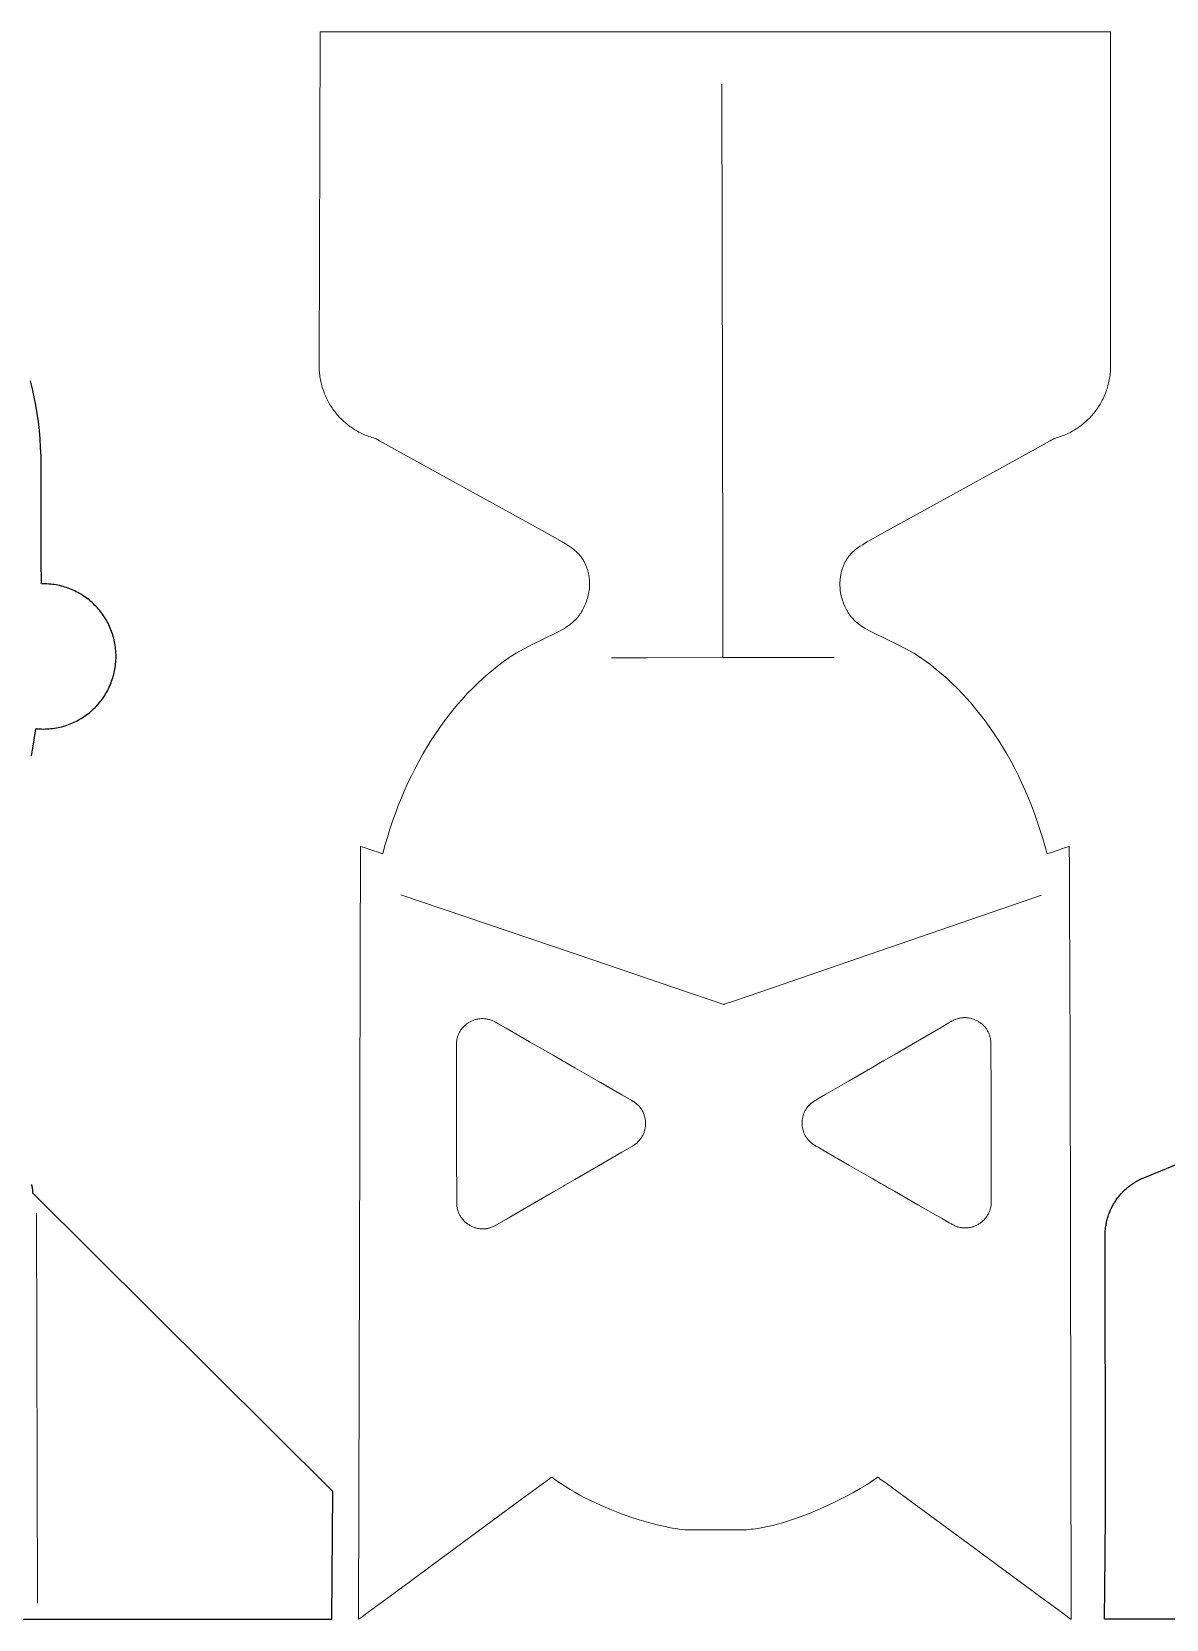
# Model space of a CAD drawing. Header units: inches. Extents: x 0 to 11, y 0 to 3.1.
# Drawn here: x 3.284 to 5.524, y 0 to 3.135 of the extents above; entities that cross this region are included whole.
import ezdxf

# ---------------------------------------------------------------- set-up
doc = ezdxf.new("R2010")
doc.units = ezdxf.units.IN
doc.header["$MEASUREMENT"] = 0
doc.layers.add('cut', color=18, linetype='Continuous', true_color=0x000000)
doc.layers.add('score', color=1, linetype='Continuous', true_color=0xff0000)

msp = doc.modelspace()

# ---------------------------------------------------------------- linework, layer by layer
at = {"layer": 'cut', "lineweight": 9}
msp.add_lwpolyline([(4.9741, 2.1499), (5.1894, 2.2686), (5.2715, 2.3138), (5.2955, 2.3271), (5.302, 2.3306), (5.3036, 2.3315), (5.304, 2.3318), (5.3042, 2.3318), (5.3042, 2.3318), (5.3042, 2.3318), (5.3072, 2.3327), (5.3102, 2.3336), (5.3132, 2.3345), (5.3162, 2.3355), (5.3191, 2.3366), (5.322, 2.3377), (5.3248, 2.3389), (5.3276, 2.3402), (5.3304, 2.3415), (5.3332, 2.3428), (5.3359, 2.3442), (5.3386, 2.3457), (5.3412, 2.3472), (5.3438, 2.3487), (5.3464, 2.3503), (5.3489, 2.352), (5.3514, 2.3537), (5.3539, 2.3555), (5.3563, 2.3573), (5.3587, 2.3591), (5.361, 2.361), (5.3633, 2.363), (5.3655, 2.3649), (5.3677, 2.367), (5.3699, 2.3691), (5.372, 2.3712), (5.3741, 2.3733), (5.3761, 2.3755), (5.3781, 2.3778), (5.3801, 2.38), (5.382, 2.3823), (5.3838, 2.3847), (5.3856, 2.3871), (5.3874, 2.3895), (5.3891, 2.392), (5.3907, 2.3945), (5.3923, 2.397), (5.3939, 2.3996), (5.3954, 2.4021), (5.3969, 2.4048), (5.3982, 2.4074), (5.3996, 2.4101), (5.4009, 2.4128), (5.4021, 2.4156), (5.4033, 2.4183), (5.4044, 2.4211), (5.4055, 2.424), (5.4065, 2.4268), (5.4075, 2.4297), (5.4084, 2.4326), (5.4092, 2.4355), (5.41, 2.4385), (5.4107, 2.4414), (5.4114, 2.4444), (5.412, 2.4474), (5.4126, 2.4505), (5.413, 2.4535), (5.4135, 2.4566), (5.4138, 2.4596), (5.4141, 2.4627), (5.4143, 2.4659), (5.4145, 2.469), (5.4146, 2.4721), (5.4146, 2.4753), (5.4146, 2.4753), (5.4146, 2.4754), (5.4146, 2.4758), (5.4146, 2.4772), (5.4146, 2.4827), (5.4146, 2.5036), (5.4146, 2.5783), (5.4146, 2.805), (5.4146, 3.0318), (5.4146, 3.1065), (5.4146, 3.1274), (5.4146, 3.1329), (5.4146, 3.1343), (5.4146, 3.1347), (5.4146, 3.1348), (5.4146, 3.1348), (5.4146, 3.1348), (5.4143, 3.1348), (5.4135, 3.1348), (5.4101, 3.1348), (5.3971, 3.1348), (5.3476, 3.1348), (5.1708, 3.1348), (4.6343, 3.1348), (4.0978, 3.1348), (3.921, 3.1348), (3.8714, 3.1348), (3.8584, 3.1348), (3.855, 3.1348), (3.8542, 3.1348), (3.854, 3.1348), (3.8539, 3.1348), (3.8515, 2.4753), (3.8515, 2.4721), (3.8516, 2.469), (3.8518, 2.4659), (3.852, 2.4627), (3.8523, 2.4597), (3.8527, 2.4566), (3.8531, 2.4535), (3.8536, 2.4505), (3.8541, 2.4474), (3.8547, 2.4444), (3.8554, 2.4414), (3.8561, 2.4385), (3.8569, 2.4355), (3.8577, 2.4326), (3.8586, 2.4297), (3.8596, 2.4268), (3.8606, 2.424), (3.8617, 2.4211), (3.8628, 2.4183), (3.864, 2.4156), (3.8652, 2.4128), (3.8665, 2.4101), (3.8679, 2.4074), (3.8693, 2.4048), (3.8707, 2.4021), (3.8722, 2.3996), (3.8738, 2.397), (3.8754, 2.3945), (3.877, 2.392), (3.8787, 2.3895), (3.8805, 2.3871), (3.8823, 2.3847), (3.8842, 2.3823), (3.886, 2.38), (3.888, 2.3778), (3.89, 2.3755), (3.892, 2.3733), (3.8941, 2.3712), (3.8962, 2.3691), (3.8984, 2.367), (3.9006, 2.3649), (3.9028, 2.363), (3.9051, 2.361), (3.9075, 2.3591), (3.9098, 2.3573), (3.9123, 2.3555), (3.9147, 2.3537), (3.9172, 2.352), (3.9197, 2.3503), (3.9223, 2.3487), (3.9249, 2.3472), (3.9276, 2.3457), (3.9302, 2.3442), (3.933, 2.3428), (3.9357, 2.3415), (3.9385, 2.3402), (3.9413, 2.3389), (3.9442, 2.3377), (3.9471, 2.3366), (3.95, 2.3355), (3.9529, 2.3345), (3.9559, 2.3336), (3.9589, 2.3327), (3.9619, 2.3318), (3.9619, 2.3318), (3.962, 2.3318), (3.9621, 2.3318), (3.9625, 2.3315), (3.9642, 2.3306), (3.9706, 2.327), (3.9947, 2.3138), (4.0767, 2.2685), (4.2918, 2.1498), (4.3316, 2.1275), (4.3411, 2.1216), (4.3453, 2.1189), (4.3492, 2.1162), (4.3527, 2.1136), (4.3544, 2.1124), (4.356, 2.1111), (4.3575, 2.1098), (4.3589, 2.1085), (4.3604, 2.1072), (4.3617, 2.1059), (4.363, 2.1046), (4.3643, 2.1033), (4.3655, 2.1019), (4.3666, 2.1005), (4.3678, 2.0991), (4.3689, 2.0977), (4.3699, 2.0963), (4.3709, 2.0948), (4.3719, 2.0933), (4.3729, 2.0918), (4.3738, 2.0902), (4.3747, 2.0887), (4.3755, 2.0871), (4.3763, 2.0855), (4.3771, 2.0839), (4.3778, 2.0823), (4.3785, 2.0807), (4.3792, 2.079), (4.3798, 2.0773), (4.3804, 2.0757), (4.381, 2.074), (4.3815, 2.0723), (4.382, 2.0706), (4.3825, 2.0689), (4.3829, 2.0672), (4.3833, 2.0655), (4.3837, 2.0638), (4.384, 2.062), (4.3843, 2.0603), (4.3846, 2.0586), (4.3848, 2.0569), (4.385, 2.0551), (4.3852, 2.0534), (4.3854, 2.0517), (4.3855, 2.05), (4.3856, 2.0483), (4.3856, 2.0466), (4.3856, 2.0449), (4.3856, 2.0415), (4.3854, 2.0382), (4.3852, 2.0349), (4.3848, 2.0316), (4.3843, 2.0284), (4.3837, 2.0252), (4.3831, 2.022), (4.3823, 2.0188), (4.3814, 2.0157), (4.3804, 2.0127), (4.3794, 2.0096), (4.3783, 2.0066), (4.3771, 2.0037), (4.3758, 2.0008), (4.3744, 1.9979), (4.373, 1.995), (4.3715, 1.9922), (4.3699, 1.9895), (4.3682, 1.9868), (4.3673, 1.9854), (4.3664, 1.9841), (4.3655, 1.9827), (4.3645, 1.9814), (4.3635, 1.9801), (4.3624, 1.9788), (4.3613, 1.9775), (4.3602, 1.9762), (4.359, 1.9749), (4.3578, 1.9736), (4.3566, 1.9724), (4.3553, 1.9711), (4.3539, 1.9698), (4.3526, 1.9686), (4.3511, 1.9674), (4.3496, 1.9661), (4.3481, 1.9649), (4.3465, 1.9637), (4.3449, 1.9624), (4.3432, 1.9612), (4.3397, 1.9588), (4.3359, 1.9564), (4.3319, 1.954), (4.3276, 1.9517), (4.3183, 1.9468), (4.2708, 1.9237), (4.2562, 1.9161), (4.2405, 1.9076), (4.2291, 1.9002), (4.2179, 1.8924), (4.2068, 1.8842), (4.196, 1.8756), (4.1853, 1.8667), (4.1747, 1.8575), (4.1644, 1.8478), (4.1542, 1.8379), (4.1442, 1.8276), (4.1344, 1.8169), (4.1249, 1.806), (4.1155, 1.7947), (4.1063, 1.7831), (4.0973, 1.7712), (4.0886, 1.759), (4.0801, 1.7465), (4.0718, 1.7337), (4.0637, 1.7206), (4.0558, 1.7073), (4.0482, 1.6936), (4.0409, 1.6797), (4.0338, 1.6656), (4.0269, 1.6512), (4.0203, 1.6365), (4.014, 1.6217), (4.0079, 1.6065), (4.0021, 1.5912), (3.9965, 1.5756), (3.9913, 1.5598), (3.9863, 1.5438), (3.9816, 1.5276), (3.9772, 1.5112), (3.9772, 1.5112), (3.9772, 1.5112), (3.9772, 1.5112), (3.9772, 1.5112), (3.9771, 1.5112), (3.9771, 1.5112), (3.9771, 1.5112), (3.9767, 1.5114), (3.9753, 1.5119), (3.9704, 1.5136), (3.9554, 1.5186), (3.9403, 1.5236), (3.9354, 1.5253), (3.934, 1.5257), (3.9336, 1.5259), (3.9335, 1.5259), (3.9335, 1.5259), (3.9335, 1.5259), (3.9335, 1.5259), (3.9335, 1.5254), (3.9335, 1.5245), (3.9334, 1.5217), (3.9333, 1.5119), (3.9331, 1.4767), (3.9327, 1.3518), (3.9316, 0.9454), (3.9296, -0.0004), (3.9296, -0.0004), (3.9296, -0.0004), (3.9299, -0.0002), (3.9307, 0.0004), (3.9339, 0.0027), (3.946, 0.0117), (3.9892, 0.0435), (4.1203, 0.14), (4.2515, 0.2365), (4.2947, 0.2683), (4.3068, 0.2772), (4.31, 0.2795), (4.3108, 0.2801), (4.311, 0.2803), (4.311, 0.2803), (4.3111, 0.2803), (4.3198, 0.2739), (4.3288, 0.2677), (4.338, 0.2617), (4.3473, 0.2559), (4.3568, 0.2503), (4.3665, 0.2449), (4.3763, 0.2397), (4.3861, 0.2347), (4.396, 0.2299), (4.406, 0.2253), (4.4258, 0.2167), (4.4456, 0.209), (4.4649, 0.202), (4.4837, 0.1959), (4.5018, 0.1906), (4.5189, 0.1861), (4.5349, 0.1825), (4.5424, 0.1809), (4.5495, 0.1796), (4.5563, 0.1785), (4.5626, 0.1776), (4.5685, 0.1768), (4.574, 0.1763), (4.5765, 0.1762), (4.579, 0.176), (4.5812, 0.176), (4.5834, 0.1759), (4.5834, 0.1759), (4.5834, 0.1759), (4.5835, 0.1759), (4.5837, 0.1759), (4.5845, 0.1759), (4.5877, 0.1759), (4.5989, 0.1759), (4.633, 0.1759), (4.6671, 0.1759), (4.6783, 0.1759), (4.6815, 0.1759), (4.6823, 0.1759), (4.6825, 0.1759), (4.6826, 0.1759), (4.6826, 0.1759), (4.6826, 0.1759), (4.6868, 0.176), (4.6911, 0.1761), (4.6955, 0.1764), (4.6999, 0.1767), (4.7044, 0.1772), (4.7089, 0.1777), (4.7181, 0.179), (4.7275, 0.1806), (4.737, 0.1826), (4.7467, 0.1848), (4.7565, 0.1874), (4.7663, 0.1901), (4.7762, 0.1931), (4.7861, 0.1964), (4.796, 0.1998), (4.8157, 0.2072), (4.8351, 0.2151), (4.8539, 0.2235), (4.8721, 0.232), (4.8893, 0.2407), (4.9055, 0.2494), (4.9203, 0.2578), (4.9336, 0.2659), (4.9396, 0.2697), (4.9452, 0.2734), (4.9502, 0.277), (4.9548, 0.2803), (4.9548, 0.2803), (4.9549, 0.2803), (4.9551, 0.2801), (4.9559, 0.2795), (4.9591, 0.2772), (4.9712, 0.2683), (5.0144, 0.2365), (5.1456, 0.14), (5.2768, 0.0435), (5.32, 0.0117), (5.3321, 0.0027), (5.3353, 0.0004), (5.3361, -0.0002), (5.3363, -0.0004), (5.3364, -0.0004), (5.3364, -0.0004), (5.3348, 1.1206), (5.3336, 1.4157), (5.3331, 1.4943), (5.3328, 1.516), (5.3327, 1.5224), (5.3326, 1.5259), (5.3326, 1.5259), (5.3326, 1.5259), (5.3326, 1.5259), (5.3325, 1.5259), (5.3321, 1.5257), (5.3307, 1.5253), (5.3258, 1.5236), (5.3108, 1.5184), (5.2958, 1.5133), (5.2909, 1.5116), (5.2895, 1.5111), (5.2891, 1.511), (5.289, 1.511), (5.289, 1.511), (5.289, 1.511), (5.289, 1.511), (5.2846, 1.5274), (5.2799, 1.5436), (5.2749, 1.5596), (5.2697, 1.5754), (5.2641, 1.591), (5.2583, 1.6064), (5.2522, 1.6215), (5.2459, 1.6364), (5.2393, 1.6511), (5.2324, 1.6655), (5.2253, 1.6796), (5.2179, 1.6935), (5.2103, 1.7072), (5.2025, 1.7205), (5.1944, 1.7336), (5.1861, 1.7464), (5.1776, 1.7589), (5.1689, 1.7711), (5.1599, 1.783), (5.1507, 1.7946), (5.1413, 1.8059), (5.1317, 1.8169), (5.122, 1.8275), (5.112, 1.8378), (5.1018, 1.8478), (5.0915, 1.8574), (5.0809, 1.8667), (5.0702, 1.8756), (5.0593, 1.8842), (5.0483, 1.8924), (5.0371, 1.9002), (5.0257, 1.9077), (5.0099, 1.9162), (4.9952, 1.9237), (4.9475, 1.9469), (4.9382, 1.9517), (4.9339, 1.954), (4.9299, 1.9563), (4.9261, 1.9587), (4.9225, 1.9611), (4.9192, 1.9635), (4.9176, 1.9647), (4.916, 1.9659), (4.9146, 1.9671), (4.9131, 1.9683), (4.9117, 1.9695), (4.9104, 1.9708), (4.9091, 1.972), (4.9078, 1.9732), (4.9066, 1.9745), (4.9055, 1.9758), (4.9043, 1.977), (4.9032, 1.9783), (4.9022, 1.9796), (4.9011, 1.9809), (4.9002, 1.9822), (4.8992, 1.9835), (4.8983, 1.9848), (4.8974, 1.9861), (4.8965, 1.9874), (4.8957, 1.9888), (4.8941, 1.9915), (4.8926, 1.9943), (4.8912, 1.9971), (4.8898, 1.9999), (4.8885, 2.0028), (4.8873, 2.0057), (4.8862, 2.0087), (4.8852, 2.0117), (4.8842, 2.0148), (4.8833, 2.0179), (4.8826, 2.021), (4.8819, 2.0242), (4.8813, 2.0274), (4.8808, 2.0307), (4.8805, 2.034), (4.8802, 2.0373), (4.88, 2.0407), (4.88, 2.044), (4.8801, 2.0475), (4.8803, 2.0509), (4.8806, 2.0544), (4.881, 2.0579), (4.8813, 2.0596), (4.8816, 2.0613), (4.8819, 2.0631), (4.8823, 2.0648), (4.8827, 2.0666), (4.8831, 2.0683), (4.8836, 2.07), (4.8841, 2.0717), (4.8846, 2.0734), (4.8851, 2.0751), (4.8857, 2.0768), (4.8864, 2.0785), (4.887, 2.0802), (4.8877, 2.0818), (4.8885, 2.0835), (4.8892, 2.0851), (4.89, 2.0867), (4.8909, 2.0883), (4.8917, 2.0899), (4.8926, 2.0914), (4.8936, 2.093), (4.8946, 2.0945), (4.8956, 2.096), (4.8966, 2.0974), (4.8977, 2.0989), (4.8988, 2.1003), (4.9, 2.1017), (4.9012, 2.103), (4.9025, 2.1044), (4.9038, 2.1057), (4.9051, 2.107), (4.9065, 2.1083), (4.908, 2.1096), (4.9095, 2.1109), (4.9111, 2.1122), (4.9128, 2.1135), (4.9163, 2.1161), (4.9202, 2.1188), (4.9244, 2.1215), (4.934, 2.1274)], close=True, dxfattribs=at)
at = {"layer": 'cut'}
for points in [[(3.2838, 1.7048), (3.2883, 1.7315), (3.2921, 1.7586), (3.2939, 1.7584), (3.2958, 1.7582), (3.2996, 1.7579), (3.3034, 1.7578), (3.3073, 1.7577), (3.311, 1.7578), (3.3146, 1.7579), (3.3183, 1.7582), (3.3219, 1.7585), (3.3255, 1.7589), (3.3291, 1.7594), (3.3327, 1.76), (3.3362, 1.7607), (3.3397, 1.7615), (3.3431, 1.7623), (3.3465, 1.7632), (3.3499, 1.7642), (3.3533, 1.7653), (3.3566, 1.7665), (3.3599, 1.7678), (3.3631, 1.7691), (3.3663, 1.7705), (3.3694, 1.772), (3.3725, 1.7735), (3.3756, 1.7752), (3.3786, 1.7769), (3.3816, 1.7786), (3.3845, 1.7805), (3.3874, 1.7824), (3.3903, 1.7843), (3.393, 1.7864), (3.3958, 1.7885), (3.3985, 1.7906), (3.4011, 1.7929), (3.4036, 1.7951), (3.4062, 1.7975), (3.4086, 1.7999), (3.411, 1.8024), (3.4134, 1.8049), (3.4156, 1.8075), (3.4179, 1.8101), (3.42, 1.8128), (3.4221, 1.8155), (3.4241, 1.8183), (3.4261, 1.8212), (3.428, 1.824), (3.4298, 1.827), (3.4316, 1.83), (3.4333, 1.833), (3.4349, 1.8361), (3.4364, 1.8392), (3.4379, 1.8423), (3.4393, 1.8455), (3.4406, 1.8488), (3.4418, 1.852), (3.443, 1.8553), (3.4441, 1.8587), (3.4451, 1.8621), (3.446, 1.8655), (3.4468, 1.869), (3.4476, 1.8724), (3.4482, 1.876), (3.4488, 1.8795), (3.4493, 1.8831), (3.4497, 1.8867), (3.45, 1.8903), (3.4503, 1.8939), (3.4504, 1.8976), (3.4504, 1.9013), (3.4504, 1.905), (3.4502, 1.9087), (3.45, 1.9123), (3.4497, 1.916), (3.4492, 1.9196), (3.4487, 1.9231), (3.4481, 1.9267), (3.4475, 1.9302), (3.4467, 1.9337), (3.4458, 1.9371), (3.4449, 1.9405), (3.4439, 1.9439), (3.4428, 1.9473), (3.4416, 1.9506), (3.4404, 1.9539), (3.439, 1.9571), (3.4376, 1.9603), (3.4362, 1.9634), (3.4346, 1.9665), (3.433, 1.9696), (3.4313, 1.9726), (3.4295, 1.9756), (3.4277, 1.9785), (3.4258, 1.9814), (3.4238, 1.9843), (3.4218, 1.987), (3.4197, 1.9898), (3.4175, 1.9925), (3.4153, 1.9951), (3.413, 1.9977), (3.4106, 2.0002), (3.4082, 2.0026), (3.4057, 2.005), (3.4032, 2.0074), (3.4006, 2.0097), (3.398, 2.0119), (3.3953, 2.014), (3.3926, 2.0161), (3.3898, 2.0182), (3.387, 2.0201), (3.3841, 2.022), (3.3811, 2.0238), (3.3781, 2.0256), (3.3751, 2.0273), (3.372, 2.0289), (3.3689, 2.0304), (3.3658, 2.0319), (3.3626, 2.0333), (3.3593, 2.0346), (3.356, 2.0359), (3.3527, 2.037), (3.3494, 2.0381), (3.346, 2.0391), (3.3426, 2.04), (3.3391, 2.0409), (3.3356, 2.0416), (3.3321, 2.0423), (3.3285, 2.0429), (3.325, 2.0434), (3.3214, 2.0438), (3.3177, 2.0441), (3.3141, 2.0443), (3.3104, 2.0444), (3.3067, 2.0445), (3.3062, 2.0445), (3.3058, 2.0445), (3.3049, 2.0444), (3.303, 2.0442), (3.303, 2.0442), (3.303, 2.0443), (3.303, 2.0444), (3.303, 2.0449), (3.303, 2.0469), (3.303, 2.0543), (3.3029, 2.081), (3.3028, 2.1619), (3.3026, 2.2428), (3.3026, 2.2695), (3.3026, 2.277), (3.3026, 2.2789), (3.3026, 2.2795), (3.3026, 2.2796), (3.3026, 2.2796), (3.3026, 2.2796), (3.3023, 2.2968), (3.3016, 2.3138), (3.3005, 2.3307), (3.299, 2.3475), (3.297, 2.3642), (3.2947, 2.3807), (3.2919, 2.3971), (3.2888, 2.4134), (3.2853, 2.4295), (3.2813, 2.4455)], [(7.2961, 0), (5.4028, 0), (5.4038, 0.125), (5.4044, 0.211), (5.4047, 0.2393), (5.4047, 0.2472), (5.4047, 0.2493), (5.4047, 0.2498), (5.4047, 0.25), (5.4047, 0.25), (5.4047, 0.25), (5.4037, 0.7574), (5.4038, 0.7597), (5.4038, 0.7621), (5.4039, 0.7644), (5.4041, 0.7667), (5.4043, 0.769), (5.4045, 0.7713), (5.4048, 0.7736), (5.4051, 0.7759), (5.4055, 0.7781), (5.4059, 0.7804), (5.4063, 0.7826), (5.4068, 0.7849), (5.4073, 0.7871), (5.4079, 0.7893), (5.4085, 0.7915), (5.4091, 0.7937), (5.4098, 0.7958), (5.4105, 0.798), (5.4113, 0.8001), (5.4121, 0.8022), (5.4129, 0.8043), (5.4138, 0.8064), (5.4147, 0.8084), (5.4157, 0.8105), (5.4167, 0.8125), (5.4177, 0.8145), (5.4188, 0.8165), (5.4199, 0.8185), (5.421, 0.8204), (5.4221, 0.8223), (5.4233, 0.8242), (5.4246, 0.8261), (5.4258, 0.828), (5.4271, 0.8298), (5.4285, 0.8316), (5.4298, 0.8334), (5.4312, 0.8352), (5.4327, 0.8369), (5.4341, 0.8386), (5.4356, 0.8403), (5.4372, 0.8419), (5.4387, 0.8436), (5.4403, 0.8452), (5.4419, 0.8468), (5.4436, 0.8483), (5.4453, 0.8498), (5.447, 0.8513), (5.4487, 0.8528), (5.4505, 0.8542), (5.4523, 0.8556), (5.4541, 0.857), (5.4559, 0.8583), (5.4578, 0.8596), (5.4597, 0.8609), (5.4616, 0.8621), (5.4636, 0.8633), (5.4656, 0.8645), (5.4676, 0.8656), (5.4696, 0.8667), (5.4717, 0.8678), (5.4738, 0.8688), (5.4759, 0.8698), (5.478, 0.8707), (5.4801, 0.8716), (6.0354, 1.1)], [(0, 0), (3.8766, 0), (3.8785, 0.252), (3.2864, 0.8413), (3.2864, 0.843), (3.2863, 0.8448), (3.2861, 0.8465), (3.2859, 0.8482), (3.2857, 0.8499), (3.2854, 0.8516), (3.2851, 0.8533), (3.2848, 0.8549), (3.2843, 0.8566), (3.2839, 0.8582)]]:
    msp.add_lwpolyline(points, dxfattribs=at)
at = {"layer": 'score', "color": 1, "lineweight": 9, "true_color": 0xff0000}
for points in [[(4.6489, 1.9006), (4.6489, 1.9006), (4.6489, 1.9008), (4.6489, 1.9013), (4.6489, 1.9033), (4.6489, 1.9113), (4.6488, 1.9416), (4.6486, 2.0515), (4.6479, 2.3971), (4.6467, 3.0313)], [(4.8687, 1.8992), (4.8687, 1.8992), (4.8686, 1.8992), (4.8684, 1.8992), (4.8674, 1.8992), (4.8637, 1.8992), (4.8498, 1.8992), (4.8, 1.8991), (4.649, 1.8988), (4.4979, 1.8985), (4.4481, 1.8984), (4.4342, 1.8983), (4.4305, 1.8983), (4.4296, 1.8983), (4.4293, 1.8983), (4.4293, 1.8983), (4.4292, 1.8983)], [(5.2783, 1.4299), (4.8978, 1.2988), (4.7236, 1.2388), (4.6701, 1.2205), (4.6555, 1.2155), (4.6517, 1.2142), (4.6507, 1.2139), (4.6505, 1.2138), (4.6504, 1.2137), (4.6504, 1.2137), (4.6504, 1.2138), (4.6503, 1.2138), (4.6501, 1.2139), (4.6491, 1.2142), (4.6451, 1.2156), (4.63, 1.2207), (4.5748, 1.2395), (4.3958, 1.3003), (4.0127, 1.4304)], [(3.2936, 0.8016), (3.2951, 0.0316)]]:
    msp.add_lwpolyline(points, dxfattribs=at)
for points in [[(4.4706, 0.9342), (4.4722, 0.9352), (4.4737, 0.9362), (4.4752, 0.9372), (4.4766, 0.9383), (4.478, 0.9394), (4.4793, 0.9405), (4.4806, 0.9417), (4.4818, 0.9429), (4.483, 0.9442), (4.4841, 0.9455), (4.4852, 0.9468), (4.4862, 0.9481), (4.4872, 0.9495), (4.4881, 0.9509), (4.489, 0.9523), (4.4898, 0.9537), (4.4906, 0.9552), (4.4913, 0.9567), (4.492, 0.9582), (4.4926, 0.9597), (4.4932, 0.9612), (4.4937, 0.9628), (4.4942, 0.9644), (4.4946, 0.9659), (4.495, 0.9675), (4.4953, 0.9691), (4.4956, 0.9707), (4.4958, 0.9723), (4.496, 0.9739), (4.4961, 0.9756), (4.4962, 0.9772), (4.4962, 0.9788), (4.4962, 0.9804), (4.4961, 0.9821), (4.496, 0.9837), (4.4958, 0.9853), (4.4956, 0.9869), (4.4953, 0.9885), (4.495, 0.9901), (4.4946, 0.9917), (4.4942, 0.9933), (4.4937, 0.9948), (4.4932, 0.9964), (4.4926, 0.9979), (4.4919, 0.9994), (4.4913, 1.0009), (4.4905, 1.0024), (4.4897, 1.0039), (4.4889, 1.0053), (4.488, 1.0067), (4.4871, 1.0081), (4.4861, 1.0095), (4.4851, 1.0108), (4.484, 1.0121), (4.4829, 1.0134), (4.4817, 1.0146), (4.4804, 1.0158), (4.4792, 1.017), (4.4778, 1.0182), (4.4764, 1.0193), (4.475, 1.0203), (4.4735, 1.0214), (4.472, 1.0224), (4.4704, 1.0233), (4.4704, 1.0233), (4.4704, 1.0233), (4.4703, 1.0234), (4.47, 1.0235), (4.4689, 1.0242), (4.4646, 1.0266), (4.4492, 1.0355), (4.4027, 1.0622), (4.3562, 1.0889), (4.3409, 1.0978), (4.3366, 1.1002), (4.3354, 1.1009), (4.3351, 1.101), (4.3351, 1.1011), (4.3351, 1.1011), (4.335, 1.1011), (4.335, 1.1011), (4.335, 1.1011), (4.3349, 1.1012), (4.3347, 1.1013), (4.3335, 1.102), (4.3292, 1.1044), (4.3139, 1.1133), (4.2673, 1.14), (4.2207, 1.1668), (4.2054, 1.1756), (4.2011, 1.178), (4.2, 1.1787), (4.1997, 1.1789), (4.1996, 1.1789), (4.1996, 1.1789), (4.1996, 1.1789), (4.198, 1.1798), (4.1963, 1.1806), (4.1947, 1.1814), (4.1931, 1.1821), (4.1914, 1.1827), (4.1898, 1.1833), (4.1881, 1.1838), (4.1864, 1.1843), (4.1848, 1.1847), (4.1831, 1.185), (4.1814, 1.1853), (4.1797, 1.1855), (4.1781, 1.1857), (4.1764, 1.1858), (4.1747, 1.1858), (4.1731, 1.1858), (4.1714, 1.1858), (4.1698, 1.1856), (4.1682, 1.1855), (4.1665, 1.1853), (4.1649, 1.185), (4.1633, 1.1847), (4.1617, 1.1843), (4.1602, 1.1839), (4.1586, 1.1834), (4.1571, 1.1829), (4.1555, 1.1823), (4.154, 1.1817), (4.1525, 1.181), (4.1511, 1.1803), (4.1496, 1.1796), (4.1482, 1.1788), (4.1468, 1.178), (4.1455, 1.1771), (4.1441, 1.1762), (4.1428, 1.1752), (4.1416, 1.1742), (4.1403, 1.1732), (4.1391, 1.1721), (4.1379, 1.1709), (4.1368, 1.1698), (4.1357, 1.1686), (4.1346, 1.1674), (4.1335, 1.1661), (4.1325, 1.1648), (4.1316, 1.1634), (4.1307, 1.1621), (4.1298, 1.1607), (4.129, 1.1592), (4.1282, 1.1578), (4.1275, 1.1563), (4.1268, 1.1547), (4.1261, 1.1532), (4.1255, 1.1516), (4.125, 1.15), (4.1245, 1.1483), (4.1241, 1.1466), (4.1237, 1.1449), (4.1234, 1.1432), (4.1231, 1.1415), (4.1229, 1.1397), (4.1227, 1.1379), (4.1227, 1.1361), (4.1226, 1.1342), (4.1226, 1.1342), (4.1226, 1.1342), (4.1226, 1.1341), (4.1226, 1.1338), (4.1226, 1.1325), (4.1226, 1.1275), (4.1227, 1.1098), (4.1228, 1.0561), (4.1229, 1.0025), (4.1229, 0.9848), (4.1229, 0.9798), (4.1229, 0.9785), (4.1229, 0.9782), (4.1229, 0.9781), (4.1229, 0.9781), (4.1229, 0.9781), (4.1229, 0.9781), (4.1229, 0.978), (4.1229, 0.978), (4.1229, 0.9776), (4.1229, 0.9763), (4.1229, 0.9714), (4.123, 0.9537), (4.1231, 0.9), (4.1232, 0.8463), (4.1232, 0.8286), (4.1232, 0.8237), (4.1232, 0.8224), (4.1232, 0.822), (4.1232, 0.8219), (4.1232, 0.8219), (4.1232, 0.8219), (4.1233, 0.8201), (4.1234, 0.8182), (4.1235, 0.8164), (4.1237, 0.8147), (4.124, 0.8129), (4.1244, 0.8112), (4.1247, 0.8095), (4.1252, 0.8078), (4.1257, 0.8062), (4.1262, 0.8046), (4.1268, 0.803), (4.1275, 0.8014), (4.1282, 0.7999), (4.1289, 0.7984), (4.1297, 0.7969), (4.1305, 0.7955), (4.1314, 0.7941), (4.1323, 0.7927), (4.1333, 0.7914), (4.1343, 0.7901), (4.1353, 0.7888), (4.1364, 0.7876), (4.1375, 0.7864), (4.1387, 0.7852), (4.1399, 0.7841), (4.1411, 0.7831), (4.1423, 0.782), (4.1436, 0.781), (4.1449, 0.7801), (4.1463, 0.7791), (4.1476, 0.7783), (4.149, 0.7774), (4.1504, 0.7767), (4.1519, 0.7759), (4.1534, 0.7752), (4.1548, 0.7746), (4.1563, 0.7739), (4.1579, 0.7734), (4.1594, 0.7729), (4.161, 0.7724), (4.1626, 0.772), (4.1641, 0.7716), (4.1657, 0.7713), (4.1674, 0.7711), (4.169, 0.7708), (4.1706, 0.7707), (4.1723, 0.7706), (4.1739, 0.7705), (4.1756, 0.7705), (4.1772, 0.7706), (4.1789, 0.7707), (4.1806, 0.7709), (4.1822, 0.7711), (4.1839, 0.7714), (4.1856, 0.7717), (4.1872, 0.7721), (4.1889, 0.7726), (4.1906, 0.7731), (4.1922, 0.7737), (4.1939, 0.7743), (4.1955, 0.775), (4.1971, 0.7758), (4.1988, 0.7766), (4.2004, 0.7775), (4.2004, 0.7775), (4.2004, 0.7775), (4.2005, 0.7776), (4.2008, 0.7777), (4.2019, 0.7784), (4.2062, 0.7809), (4.2215, 0.7898), (4.2679, 0.8167), (4.3144, 0.8436), (4.3297, 0.8525), (4.334, 0.855), (4.3351, 0.8556), (4.3354, 0.8558), (4.3355, 0.8559), (4.3355, 0.8559), (4.3355, 0.8559), (4.3355, 0.8559), (4.3356, 0.8559), (4.3356, 0.8559), (4.3359, 0.8561), (4.337, 0.8568), (4.3413, 0.8592), (4.3566, 0.8681), (4.4031, 0.895), (4.4495, 0.922), (4.4648, 0.9309), (4.4691, 0.9333), (4.4702, 0.934), (4.4705, 0.9342), (4.4705, 0.9342), (4.4706, 0.9342)], [(4.8311, 0.9349), (4.8295, 0.9359), (4.828, 0.9369), (4.8265, 0.9379), (4.8251, 0.939), (4.8237, 0.9401), (4.8223, 0.9412), (4.821, 0.9424), (4.8198, 0.9436), (4.8186, 0.9449), (4.8175, 0.9461), (4.8164, 0.9474), (4.8154, 0.9488), (4.8144, 0.9501), (4.8135, 0.9515), (4.8126, 0.9529), (4.8117, 0.9544), (4.811, 0.9558), (4.8102, 0.9573), (4.8096, 0.9588), (4.8089, 0.9603), (4.8083, 0.9619), (4.8078, 0.9634), (4.8073, 0.965), (4.8069, 0.9665), (4.8065, 0.9681), (4.8062, 0.9697), (4.8059, 0.9713), (4.8057, 0.9729), (4.8055, 0.9746), (4.8054, 0.9762), (4.8053, 0.9778), (4.8053, 0.9794), (4.8053, 0.981), (4.8054, 0.9827), (4.8055, 0.9843), (4.8057, 0.9859), (4.8059, 0.9875), (4.8061, 0.9891), (4.8065, 0.9907), (4.8068, 0.9923), (4.8073, 0.9939), (4.8077, 0.9954), (4.8083, 0.997), (4.8088, 0.9985), (4.8095, 1), (4.8101, 1.0016), (4.8109, 1.003), (4.8116, 1.0045), (4.8125, 1.0059), (4.8134, 1.0074), (4.8143, 1.0087), (4.8153, 1.0101), (4.8163, 1.0115), (4.8174, 1.0128), (4.8185, 1.014), (4.8197, 1.0153), (4.8209, 1.0165), (4.8222, 1.0177), (4.8235, 1.0189), (4.8249, 1.02), (4.8263, 1.021), (4.8278, 1.0221), (4.8293, 1.0231), (4.8309, 1.024), (4.8309, 1.024), (4.8309, 1.024), (4.831, 1.0241), (4.8313, 1.0242), (4.8324, 1.0249), (4.8367, 1.0274), (4.852, 1.0363), (4.8984, 1.0632), (4.9449, 1.0901), (4.9602, 1.099), (4.9644, 1.1015), (4.9656, 1.1021), (4.9659, 1.1023), (4.9659, 1.1023), (4.9659, 1.1024), (4.966, 1.1024), (4.966, 1.1024), (4.966, 1.1024), (4.9661, 1.1024), (4.9663, 1.1026), (4.9675, 1.1032), (4.9718, 1.1057), (4.9871, 1.1146), (5.0335, 1.1415), (5.0799, 1.1685), (5.0952, 1.1773), (5.0995, 1.1798), (5.1006, 1.1805), (5.1009, 1.1807), (5.101, 1.1807), (5.101, 1.1807), (5.101, 1.1807), (5.1026, 1.1816), (5.1042, 1.1824), (5.1059, 1.1832), (5.1075, 1.1839), (5.1092, 1.1846), (5.1108, 1.1851), (5.1125, 1.1857), (5.1142, 1.1861), (5.1158, 1.1865), (5.1175, 1.1869), (5.1192, 1.1872), (5.1208, 1.1874), (5.1225, 1.1875), (5.1242, 1.1877), (5.1259, 1.1877), (5.1275, 1.1877), (5.1292, 1.1877), (5.1308, 1.1876), (5.1325, 1.1874), (5.1341, 1.1872), (5.1357, 1.1869), (5.1373, 1.1866), (5.1389, 1.1862), (5.1405, 1.1858), (5.142, 1.1854), (5.1436, 1.1848), (5.1451, 1.1843), (5.1466, 1.1837), (5.1481, 1.183), (5.1496, 1.1823), (5.151, 1.1816), (5.1524, 1.1808), (5.1538, 1.18), (5.1552, 1.1791), (5.1566, 1.1782), (5.1579, 1.1772), (5.1591, 1.1762), (5.1604, 1.1752), (5.1616, 1.1741), (5.1628, 1.173), (5.164, 1.1718), (5.1651, 1.1706), (5.1662, 1.1694), (5.1672, 1.1681), (5.1682, 1.1668), (5.1692, 1.1655), (5.1701, 1.1641), (5.171, 1.1627), (5.1718, 1.1613), (5.1726, 1.1598), (5.1733, 1.1583), (5.174, 1.1568), (5.1747, 1.1553), (5.1753, 1.1537), (5.1758, 1.152), (5.1763, 1.1504), (5.1767, 1.1487), (5.1771, 1.147), (5.1775, 1.1453), (5.1777, 1.1436), (5.178, 1.1418), (5.1781, 1.14), (5.1782, 1.1382), (5.1782, 1.1363), (5.1782, 1.1363), (5.1782, 1.1363), (5.1782, 1.1362), (5.1782, 1.1359), (5.1782, 1.1346), (5.1783, 1.1296), (5.1783, 1.1119), (5.1784, 1.0582), (5.1785, 1.0046), (5.1785, 0.9869), (5.1786, 0.9819), (5.1786, 0.9806), (5.1786, 0.9803), (5.1786, 0.9802), (5.1786, 0.9802), (5.1786, 0.9802), (5.1786, 0.9802), (5.1786, 0.9801), (5.1786, 0.9801), (5.1786, 0.9797), (5.1786, 0.9784), (5.1786, 0.9735), (5.1786, 0.9558), (5.1787, 0.9021), (5.1788, 0.8484), (5.1789, 0.8307), (5.1789, 0.8258), (5.1789, 0.8245), (5.1789, 0.8241), (5.1789, 0.824), (5.1789, 0.824), (5.1789, 0.824), (5.1788, 0.8222), (5.1787, 0.8203), (5.1786, 0.8186), (5.1784, 0.8168), (5.1781, 0.815), (5.1778, 0.8133), (5.1774, 0.8116), (5.177, 0.8099), (5.1765, 0.8083), (5.176, 0.8067), (5.1754, 0.8051), (5.1747, 0.8035), (5.174, 0.802), (5.1733, 0.8005), (5.1725, 0.799), (5.1717, 0.7976), (5.1708, 0.7962), (5.1699, 0.7948), (5.1689, 0.7935), (5.1679, 0.7921), (5.1669, 0.7909), (5.1658, 0.7896), (5.1647, 0.7884), (5.1636, 0.7873), (5.1624, 0.7862), (5.1612, 0.7851), (5.1599, 0.784), (5.1586, 0.783), (5.1573, 0.7821), (5.156, 0.7812), (5.1546, 0.7803), (5.1532, 0.7794), (5.1518, 0.7786), (5.1504, 0.7779), (5.1489, 0.7772), (5.1474, 0.7765), (5.1459, 0.7759), (5.1444, 0.7754), (5.1429, 0.7748), (5.1413, 0.7744), (5.1397, 0.7739), (5.1381, 0.7736), (5.1365, 0.7733), (5.1349, 0.773), (5.1333, 0.7728), (5.1316, 0.7726), (5.13, 0.7725), (5.1283, 0.7724), (5.1267, 0.7724), (5.125, 0.7725), (5.1233, 0.7726), (5.1217, 0.7727), (5.12, 0.773), (5.1183, 0.7732), (5.1166, 0.7736), (5.115, 0.774), (5.1133, 0.7744), (5.1116, 0.7749), (5.11, 0.7755), (5.1083, 0.7761), (5.1067, 0.7768), (5.105, 0.7776), (5.1034, 0.7784), (5.1018, 0.7793), (5.1018, 0.7793), (5.1018, 0.7793), (5.1017, 0.7794), (5.1014, 0.7795), (5.1003, 0.7802), (5.096, 0.7827), (5.0806, 0.7915), (5.0341, 0.8182), (4.9876, 0.845), (4.9723, 0.8538), (4.968, 0.8563), (4.9668, 0.8569), (4.9665, 0.8571), (4.9665, 0.8571), (4.9664, 0.8571), (4.9664, 0.8571), (4.9664, 0.8571), (4.9664, 0.8571), (4.9663, 0.8572), (4.9661, 0.8573), (4.9649, 0.858), (4.9606, 0.8605), (4.9453, 0.8693), (4.8988, 0.896), (4.8522, 0.9228), (4.8369, 0.9316), (4.8326, 0.9341), (4.8315, 0.9347), (4.8312, 0.9349), (4.8311, 0.9349), (4.8311, 0.9349)]]:
    msp.add_lwpolyline(points, close=True, dxfattribs=at)

doc.saveas('drawing.dxf')
